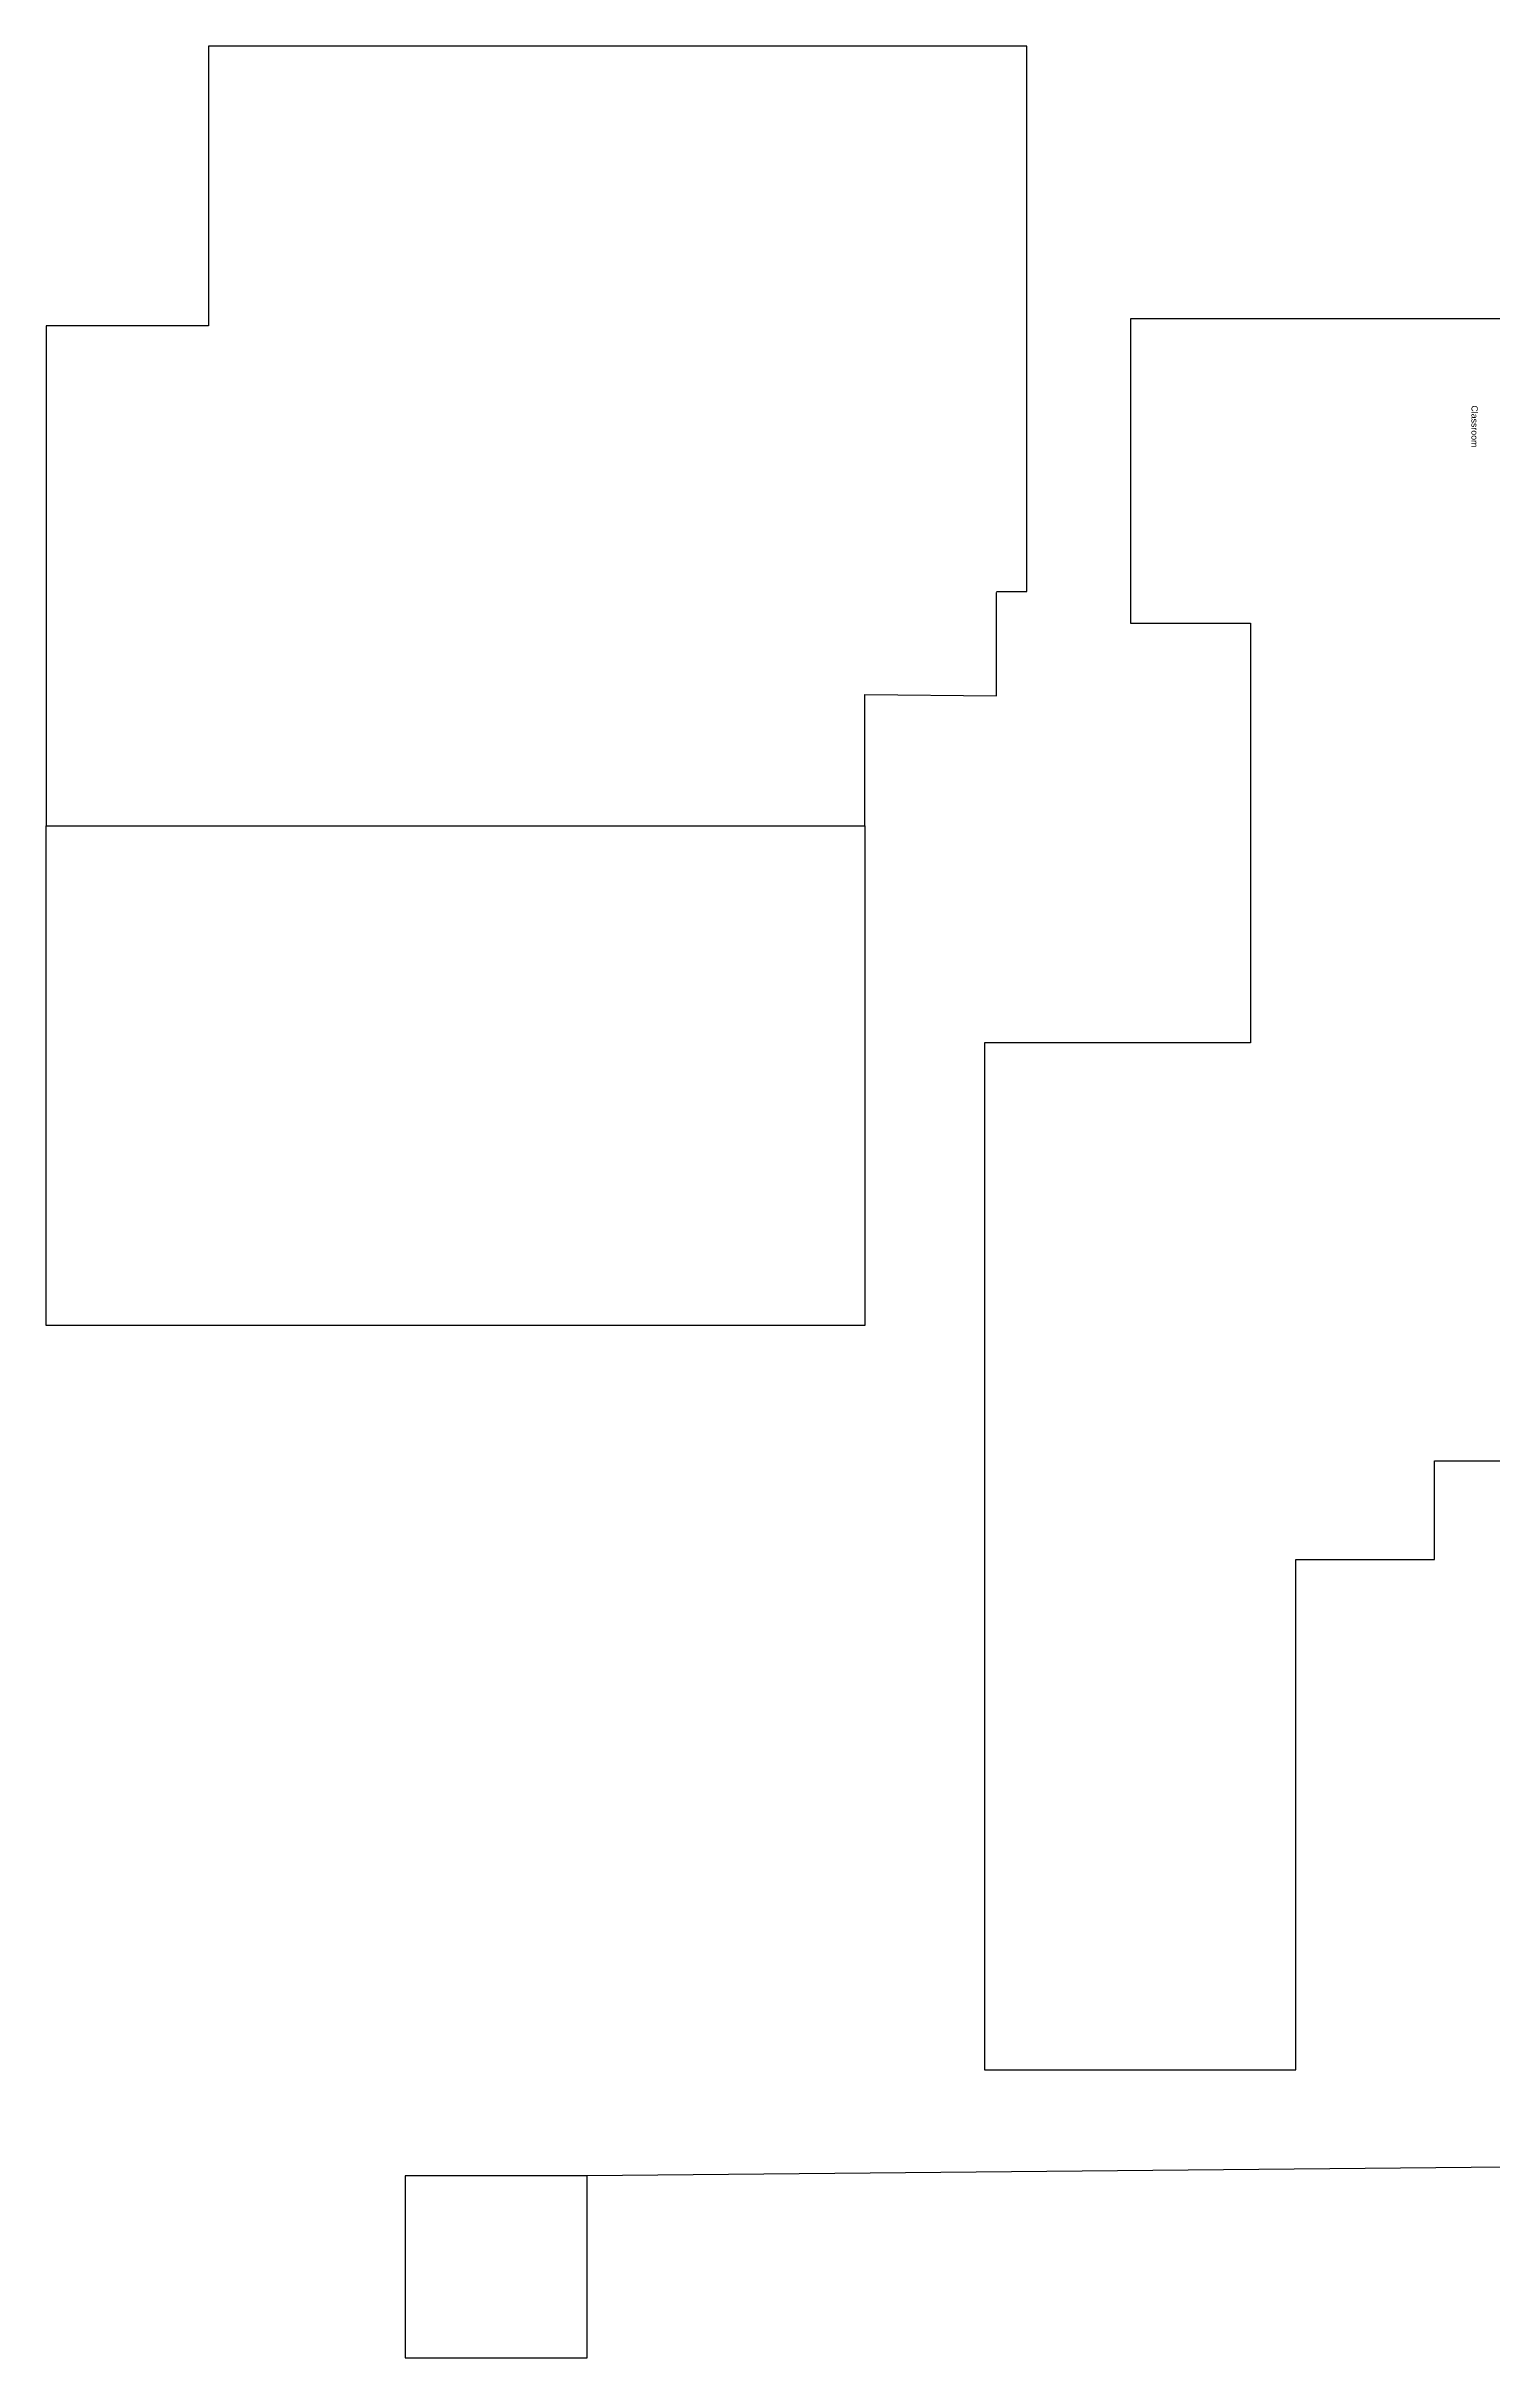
# Model space of a CAD drawing. Header units: metres. Extents: x -90.6 to -17.4, y -58.6 to 1.4.
# Drawn here: x -90.6 to -56.1, y -56.6 to -1.4 of the extents above; entities that cross this region are included whole.
import ezdxf

# ---------------------------------------------------------------- set-up
doc = ezdxf.new("R2010")
doc.units = ezdxf.units.M
for name, color, linetype, lineweight, true_color in [('Areas', 56, 'Continuous', 25, 0x808000), ('Buildings', 30, 'Continuous', 25, 0xff7f00), ('Plant - Tree', 3, 'Continuous', 25, 0x00ff00)]:
    doc.layers.add(name, color=color, linetype=linetype, lineweight=lineweight, true_color=true_color)
doc.styles.add('textstyle75', font='')
doc.styles.get('textstyle75').set_extended_font_data('Arial')

msp = doc.modelspace()

# ---------------------------------------------------------------- linework, layer by layer
at = {"layer": 'Areas'}
msp.add_line((-50.052, -51.987), (-77.695, -52.251), dxfattribs=at)
at = {"layer": 'Buildings'}
for p, q in [((-55.408, -7.931), (-64.736, -7.931)), ((-64.736, -7.931), (-64.736, -15.198)), ((-64.736, -15.198), (-61.873, -15.198)), ((-61.873, -15.198), (-61.873, -25.208)), ((-61.873, -25.208), (-68.218, -25.208)), ((-68.218, -25.208), (-68.218, -49.719)), ((-57.484, -37.542), (-57.484, -35.186)), ((-57.484, -35.186), (-55.426, -35.186)), ((-60.794, -49.719), (-60.794, -37.542)), ((-60.794, -37.542), (-57.484, -37.542)), ((-68.218, -49.719), (-60.794, -49.719))]:
    msp.add_line(p, q, dxfattribs=at)
at = {"layer": 'Buildings', "flags": 128}
for points in [[(-67.928, -14.442), (-67.205, -14.442), (-67.205, -1.427), (-86.728, -1.427), (-86.728, -8.097), (-90.596, -8.097), (-90.596, -20.028), (-71.073, -20.028), (-71.073, -31.958), (-90.596, -31.958), (-90.596, -20.028)], [(-71.073, -20.028), (-71.073, -16.899), (-67.928, -16.93), (-67.928, -14.462)]]:
    msp.add_lwpolyline(points, dxfattribs=at)
msp.add_lwpolyline([(-77.695, -52.251), (-82.033, -52.251), (-82.033, -56.589), (-77.695, -56.589)], close=True, dxfattribs=at)

# ---------------------------------------------------------------- texts
at = {"layer": 'Plant - Tree', "insert": (-56.603, -10.499), "char_height": 0.15, "attachment_point": 8, "rotation": 270, "line_spacing_factor": 0.971628, "style": 'textstyle75'}
msp.add_mtext('\\c32767;Classroom', dxfattribs=at)

doc.saveas('drawing.dxf')
